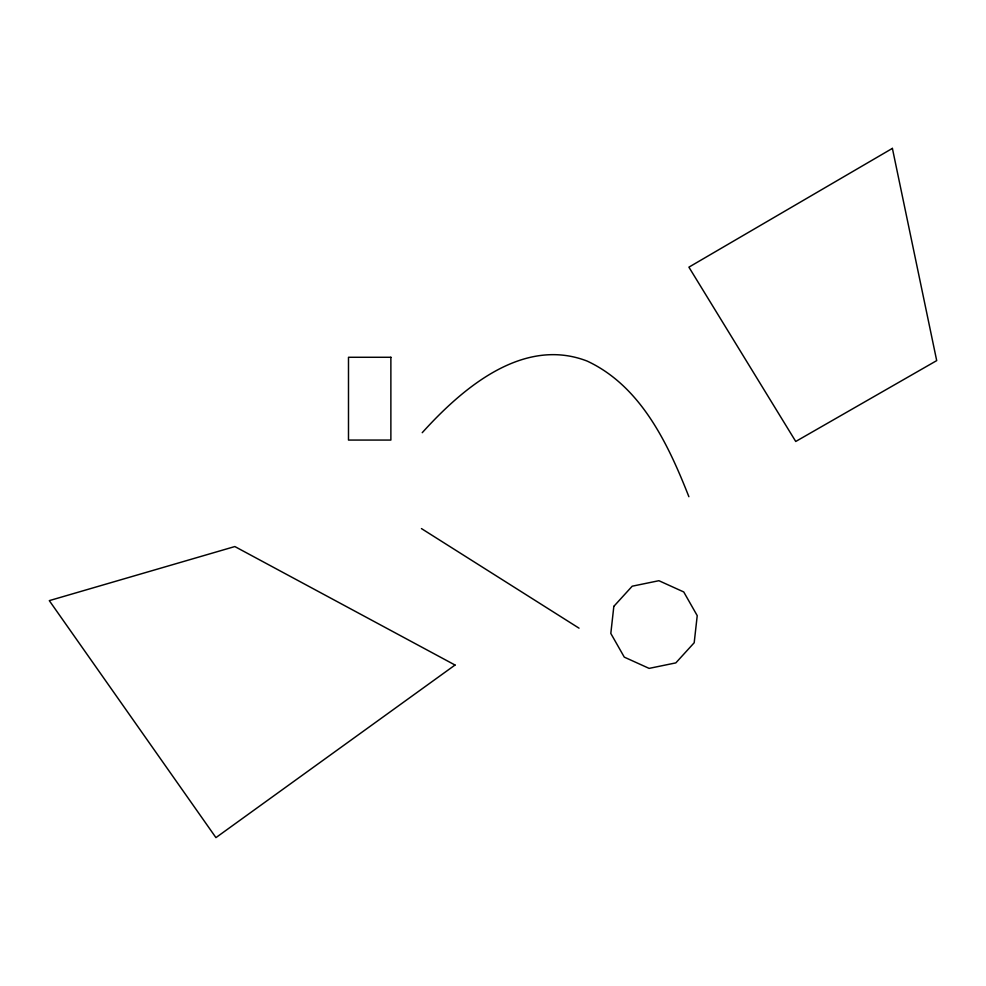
<?xml version="1.0" encoding="UTF-8"?>
<svg xmlns="http://www.w3.org/2000/svg" width="986" height="986" viewBox="0 0 986 986"><rect width="100%" height="100%" fill="white"/><g stroke="black" fill="none" stroke-linecap="round" stroke-linejoin="round"><path stroke-width="1.48" d="M422.23 432.694C462.397 388.213 523.098 336.238 587.225 361.11C641.122 386.315 668.2 444.218 688.881 496.71M421.441 528.582L579.029 628.168M613.834 606.353L610.815 633.443L624.286 657.132L649.121 668.385L675.829 662.888L694.193 642.749L697.225 615.646L683.742 591.957L658.907 580.705L632.199 586.202L613.834 606.353M455.039 665.032L215.934 837.619L49.3 600.634L234.841 546.552L455.039 665.032M892.392 148.381L688.906 267.157L795.739 441.469L936.7 360.617L892.392 148.381M390.875 357.277L348.489 357.277L348.489 440.064L390.875 440.064L390.875 357.277"/></g></svg>
